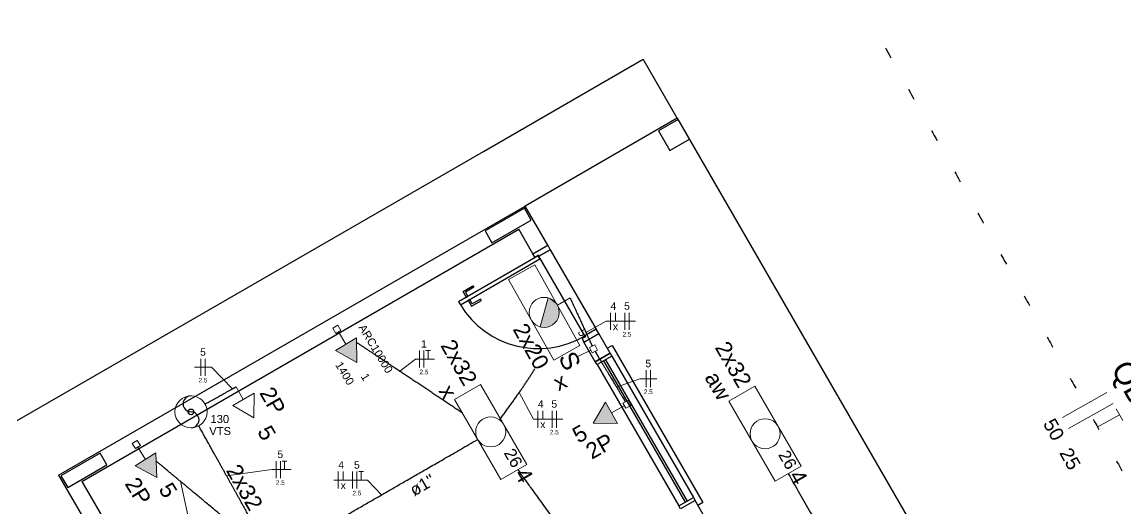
# Model space of a CAD drawing. Extents: x 210 to 779, y 61 to 241.
# Drawn here: x 352.14 to 361.87, y 196.18 to 200.48 of the extents above; entities that cross this region are included whole.
import ezdxf

# ---------------------------------------------------------------- set-up
doc = ezdxf.new("R2010")
doc.units = 0
doc.header["$LTSCALE"] = 2
doc.linetypes.add('DOT2', pattern=[3.175, 0, -3.175])
doc.layers.get('0').update_dxf_attribs({"linetype": 'CONTINUOUS'})
for name, color, linetype in [('A-JANEL', 3, 'CONTINUOUS'), ('A-PARED', 5, 'CONTINUOUS'), ('A-PARED-PISOS', 2, 'CONTINUOUS'), ('A-PAREDE', 5, 'CONTINUOUS'), ('A-PISOS', 2, 'CONTINUOUS'), ('A-PORTA', 3, 'CONTINUOUS'), ('A-SOLEIRA', 1, 'CONTINUOUS'), ('ARQ-ESQ-VISTA1', 2, 'CONTINUOUS')]:
    doc.layers.add(name, color=color, linetype=linetype)
for name, color, linetype, lineweight in [('EL-Condutos', 4, 'CONTINUOUS', 30), ('EL-Fios', 9, 'CONTINUOUS', 20), ('EL-Pontos', 9, 'CONTINUOUS', 20), ('EL-Textos condutos', 7, 'CONTINUOUS', 20), ('EL-Textos fios', 7, 'CONTINUOUS', 20), ('EL-Textos pontos', 5, 'CONTINUOUS', 20), ('P-SIMBOL', 5, 'CONTINUOUS', 20)]:
    doc.layers.add(name, color=color, linetype=linetype, lineweight=lineweight)
doc.styles.add('Arial', font='arial.ttf')

msp = doc.modelspace()

# ---------------------------------------------------------------- hatches: boundary and pattern name
at = {"layer": 'P-SIMBOL', "linetype": 'Continuous'}
for points in [[(356.7777704266922, 198.0423600361877), (356.7058704266922, 197.7873100361877), (356.8574204266921, 197.9796100361877)], [(356.7777704266922, 198.0423600361877), (356.7839204266921, 198.0403100361877), (356.7890204266922, 198.0385100361877), (356.7955204266922, 198.0354100361877), (356.8025704266921, 198.0318100361877), (356.8057204266921, 198.0307100361877), (356.8081704266922, 198.0294100361877), (356.8104204266922, 198.0281600361877), (356.8129204266921, 198.0260600361877), (356.8204204266922, 198.0206100361877), (356.8233204266922, 198.0182100361877), (356.8296704266921, 198.0136600361877), (356.8339204266921, 198.0099100361877), (356.8366704266922, 198.0060100361877), (356.8429204266921, 197.9993100361877), (356.8455704266922, 197.9963600361877), (356.8481204266922, 197.9931600361877), (356.8574204266921, 197.9796100361877)], [(356.7058704266922, 197.7873100361877), (356.7209204266921, 197.7847600361877), (356.7266204266922, 197.7830100361877), (356.7330204266922, 197.7829600361877), (356.7464204266922, 197.7830100361877), (356.7515704266922, 197.7829100361877), (356.7552704266922, 197.7831100361877), (356.7590704266921, 197.7839600361877), (356.7631204266921, 197.7847100361877), (356.7709704266921, 197.7863600361877), (356.7746204266922, 197.7873600361877), (356.7803204266921, 197.7886100361877), (356.7868204266921, 197.7907600361877), (356.7933704266921, 197.7938100361878), (356.7981204266922, 197.7956100361877), (356.8028704266922, 197.7974100361877), (356.8079704266921, 197.8004600361877), (356.8146704266921, 197.8048600361877), (356.8172204266922, 197.8069600361877), (356.8223204266922, 197.8104100361877), (356.8251204266923, 197.8126600361877), (356.8269704266921, 197.8143100361877), (356.8300204266922, 197.8168600361877), (356.8320704266922, 197.8188600361877), (356.8341704266921, 197.8215600361877), (356.8362204266922, 197.8239600361877), (356.8387704266921, 197.8262600361877), (356.8401704266922, 197.8283100361877), (356.8415204266922, 197.8286600361877), (356.8440204266922, 197.8313100361877), (356.8467204266922, 197.8341100361878), (356.8477204266921, 197.8357600361877), (356.8494204266922, 197.8373100361877), (356.8507204266922, 197.8399600361877), (356.8516204266922, 197.8413600361878), (356.8532704266921, 197.8437600361877), (356.8545204266921, 197.8470100361877), (356.8571704266922, 197.8510600361877), (356.8584704266922, 197.8537100361877), (356.8597204266922, 197.8556600361877), (356.8612204266922, 197.8586600361877), (356.8627204266921, 197.8605600361877), (356.8632704266921, 197.8634100361877), (356.8644704266922, 197.8662100361877), (356.8655204266921, 197.8695600361877), (356.8667704266921, 197.8738600361877), (356.8683204266921, 197.8779600361877), (356.8688704266922, 197.8803600361877), (356.8701204266921, 197.8834600361877), (356.8713204266923, 197.8885600361877), (356.8711704266922, 197.8919100361877), (356.8720704266922, 197.8956100361877), (356.8719704266922, 197.8987600361877), (356.8722204266923, 197.9006100361877), (356.8725204266922, 197.9050100361877), (356.8734704266922, 197.9079100361877), (356.8732204266922, 197.9132600361877), (356.8735704266921, 197.9160600361877), (356.8732704266921, 197.9192600361878), (356.8733204266922, 197.9218600361877), (356.8732204266922, 197.9235100361877), (356.8727204266921, 197.9255600361877), (356.8732204266922, 197.9273600361877), (356.8717704266923, 197.9337600361877), (356.8715204266922, 197.9372600361877), (356.8714704266921, 197.9395600361877), (356.8709704266922, 197.9412100361877), (356.8712704266921, 197.9426600361877), (356.8700704266922, 197.9447600361877), (356.8699204266921, 197.9461600361877), (356.8691204266921, 197.9476100361877), (356.8683204266921, 197.9501600361877), (356.8674204266921, 197.9537100361877), (356.8661704266922, 197.9570600361877), (356.8654704266922, 197.9594100361877), (356.8648204266922, 197.9624600361877), (356.8574204266921, 197.9796100361877)], [(354.9002204266922, 197.5767100361877), (355.0899704266922, 197.4724100361877), (355.0853704266922, 197.6889100361877)], [(357.2831204266921, 197.1226100361878), (357.1726704266922, 196.9364100361877), (357.3891704266922, 196.9339100361877)], [(353.1331704266921, 196.5601100361878), (353.3237704266922, 196.4574600361877), (353.3173704266922, 196.6738600361877)]]:
    msp.add_hatch(color=256, dxfattribs=at).paths.add_polyline_path(points)

# ---------------------------------------------------------------- linework, layer by layer
for centre, start, end in [((353.6264204266921, 197.1071600361877), 89.98080000000117, 270), ((353.6264204266921, 196.9661600361877), 269.9809999999999, 90.00020000000058)]:
    msp.add_arc(centre, 0.070625, start, end)
at = {"layer": 'A-JANEL', "color": 251}
for p, q in [((358.0721956789532, 196.255125223656), (357.9422918683857, 196.1801252236559)), ((358.072195678954, 196.2551252236564), (357.9422918683864, 196.1801252236564))]:
    msp.add_line(p, q, dxfattribs=at)
at = {"layer": 'A-PARED', "color": 251}
for p, q in [((352.4585750109767, 196.4782014350068), (356.5721956789513, 198.8532014350075)), ((356.7721956789521, 198.5067912734942), (356.572195678952, 198.853201435008)), ((352.6634788215443, 196.4232976244392), (356.5172918683844, 198.6482976244403)), ((356.6422918683844, 198.4317912734942), (356.5172918683844, 198.6482976244403)), ((356.6422918683844, 198.4317912734942), (356.7721956789521, 198.5067912734942)), ((356.6422918683844, 198.4317912734941), (356.7721956789521, 198.5067912734942)), ((357.0922918683847, 197.6523684100883), (357.2221956789523, 197.7273684100883)), ((357.0922918683846, 197.6523684100883), (357.2221956789523, 197.7273684100883)), ((357.3221956789533, 197.5541633293327), (357.2221956789523, 197.7273684100883)), ((357.1922919002303, 197.4791633477181), (357.0922918683847, 197.6523684100883)), ((357.1922918683845, 197.4791633293319), (357.3221956789521, 197.554163329332)), ((352.4585750109767, 196.4782014350068), (352.7335750109759, 196.0018874629249)), ((352.6634788215443, 196.4232976244392), (352.8634788215434, 196.0768874629248)), ((358.4471956789521, 195.6056061708164), (358.0721956789528, 196.2551252236557))]:
    msp.add_line(p, q, dxfattribs=at)
msp.add_lwpolyline([(357.7488299740608, 199.5152110539514), (357.8488299740608, 199.3420059731945), (358.0220350548177, 199.4420059731946), (357.9220350548177, 199.6152110539514)], close=True, dxfattribs=at)
at = {"layer": 'A-PARED-PISOS', "color": 251}
for q in [(356.5721956789513, 198.8532014350075), (361.052035054819, 194.1938920262619)]:
    msp.add_line((357.9145350548176, 199.6282014350083), q, dxfattribs=at)
at = {"layer": 'A-PAREDE', "color": 251}
for p, q in [((357.3221956789533, 197.5541633293327), (357.1922918683858, 197.4791633293326)), ((357.3221956789527, 197.5541633293323), (357.1922918683852, 197.4791633293323)), ((358.072195678954, 196.2551252236564), (357.9422918683866, 196.1801252236564)), ((358.0721956789539, 196.2551252236564), (357.9422918683864, 196.1801252236564))]:
    msp.add_line(p, q, dxfattribs=at)
msp.add_lwpolyline([(352.4790653920328, 196.4727110539493), (352.5390653920327, 196.3687880054952), (352.8854755535465, 196.5687880054953), (352.8254755535464, 196.6727110539495)], close=True, dxfattribs=at)
at = {"layer": 'A-PISOS', "color": 251}
for p, q in [((356.2072437736672, 199.3353166772781), (357.6145350548175, 200.1478166772789)), ((357.9145350548176, 199.6282014350083), (357.6145350548175, 200.1478166772789)), ((351.6389604799933, 196.6978170879392), (356.2072437736672, 199.3353166772781))]:
    msp.add_line(p, q, dxfattribs=at)
at = {"layer": 'A-PORTA', "color": 251}
msp.add_line((356.7946956789522, 198.467820130324), (356.6951027575169, 198.4103201303239), dxfattribs=at)
for points in [[(356.6901027575169, 198.4189803843618), (356.6597918683844, 198.4014803843618), (356.6422918683844, 198.4317912734941), (356.7721956789521, 198.5067912734942), (356.7946956789522, 198.467820130324), (356.6951027575169, 198.4103201303239)], [(356.6882726304977, 198.4121502573427), (355.9867920534323, 198.0071502573427), (356.0017920534324, 197.9811694952292), (356.7032726304976, 198.3861694952294)], [(356.046564466792, 198.0936214005127), (356.069064466792, 198.0546502573424), (356.0560740857353, 198.0471502573424), (356.0260740857353, 198.0991117815695), (356.1126766261137, 198.1491117815695), (356.1201766261137, 198.1361214005128)], [(356.1065644667922, 197.9896983520586), (356.084064466792, 198.0286694952289), (356.0710740857354, 198.0211694952288), (356.1010740857354, 197.9692079710018), (356.1876766261138, 198.0192079710018), (356.1801766261138, 198.0321983520586)], [(357.1051027575172, 197.7001792992207), (357.0747918683848, 197.6826792992208), (357.0922918683847, 197.6523684100883), (357.2221956789524, 197.7273684100884), (357.1996956789524, 197.7663395532586), (357.1001027575171, 197.7088395532587)]]:
    msp.add_lwpolyline(points, close=True, dxfattribs=at)
msp.add_arc((356.688318237013, 198.3990231298213, 0.01999853387215667), 0.8036913964225638, 211.3267521911529, 300.8215878056288, dxfattribs=at)
at = {"layer": 'A-SOLEIRA', "color": 251}
for points in [[(356.2202951363807, 198.6327110539506), (356.2802951363808, 198.5287880054965), (356.6267052978945, 198.7287880054967), (356.5667052978945, 198.8327110539507)], [(356.695102757517, 198.410320130324), (356.7946956789522, 198.467820130324), (357.1996956789524, 197.7663395532586), (357.1001027575171, 197.7088395532587)]]:
    msp.add_lwpolyline(points, close=True, dxfattribs=at)
at = {"layer": 'ARQ-ESQ-VISTA1', "color": 251}
for p, q in [((357.3371932691806, 197.5281811759361), (358.057195678954, 196.28110598577)), ((357.2072894904577, 197.4531811943215), (357.9272919002311, 196.2061060041554)), ((357.263624879697, 197.4857064464638), (357.9836471089632, 196.2386426990872)), ((357.2809453877728, 197.4957064464639), (358.0009676170389, 196.2486426990873))]:
    msp.add_line(p, q, dxfattribs=at)
for points in [[(357.3221956789533, 197.5541633293327), (357.3371956789533, 197.528182567219), (357.2072919002304, 197.4531825856045), (357.1922919002303, 197.4791633477181)], [(358.057195678954, 196.28110598577), (358.072195678954, 196.2551252236564), (357.9422919002311, 196.1801252420419), (357.9272919002311, 196.2061060041554)]]:
    msp.add_lwpolyline(points, close=True, dxfattribs=at)
msp.add_lwpolyline([(357.2971956789529, 197.5974645995217), (357.3404944054935, 197.6224631309455), (358.1404970830197, 196.2368240307608), (358.0971956789527, 196.2118239534663)], dxfattribs=at)
at = {"layer": 'EL-Condutos', "linetype": 'Continuous'}
msp.add_circle((353.6264204266921, 197.0366600361877), 0.025, dxfattribs=at)
at = {"layer": 'EL-Condutos', "linetype": 'DOT2', "ltscale": 0.05}
msp.add_spline([(358.7307363275826, 202.0694974211335), (359.0208737620557, 201.5509249964896), (359.292524796222, 201.0653939003215), (359.5470218796378, 200.6105225704294), (359.7856974618593, 200.1839294446129), (360.0098839924426, 199.783232960672), (360.2209139209442, 199.4060515564064), (360.4201196969202, 199.0500036696159), (360.6088337699269, 198.7127077381004), (360.7883885895205, 198.3917821996598), (360.9601166052573, 198.0848454920938), (361.1253502666935, 197.7895160532023), (361.2854220233856, 197.5034123207851), (361.4416643248895, 197.224152732642), (361.5954096207616, 196.9493557265729), (361.7479903605582, 196.6766397403777), (361.9007389938355, 196.403623211856), (362.0549879701497, 196.1279245788078), (362.2120697390571, 195.8471622790329), (362.373316750114, 195.558954750331), (362.5400614528767, 195.2609204305022), (362.7136362969012, 194.9506777573461), (362.895373731744, 194.6258451686626), (363.0866062069613, 194.2840411022515), (363.2886661721092, 193.9228839959127), (363.5028860767442, 193.539992287446), (363.7305983704223, 193.1329844146512), (363.9731355027, 192.6994788153281), (364.2318299231333, 192.2370939272766), (364.5080140812787, 191.7434481882966), (364.8030204266921, 191.2161600361877)], degree=3, dxfattribs=at)
at = {"layer": 'EL-Condutos', "linetype": 'Continuous'}
for points in [[(356.9695704266921, 198.0424100361877), (356.9821524942503, 198.0149779365797), (356.9942122912513, 197.9886844839257), (357.005760888575, 197.963505542416), (357.0168093571011, 197.939416976241), (357.0273687677096, 197.916394649591), (357.0374501912802, 197.8944144266561), (357.0470646986928, 197.8734521716266), (357.0562233608272, 197.853483748693), (357.0649372485633, 197.8344850220454), (357.0732174327808, 197.8164318558741), (357.0810749843596, 197.7993001143694), (357.0885209741797, 197.7830656617216), (357.0955664731206, 197.767704362121), (357.1022225520622, 197.7531920797577), (357.1085002818845, 197.7395046788223), (357.1144107334673, 197.7266180235048), (357.1199649776903, 197.7145079779957), (357.1251740854334, 197.7031504064851), (357.1300491275764, 197.6925211731633), (357.1346011749991, 197.6825961422208), (357.1388412985815, 197.6733511778476), (357.1427805692034, 197.6647621442341), (357.1464300577444, 197.6568049055706), (357.1498008350844, 197.6494553260474), (357.1529039721034, 197.6426892698547), (357.1557505396811, 197.6364826011828), (357.1583516086974, 197.6308111842221), (357.160718250032, 197.6256508831627), (357.1628615345649, 197.620977562195), (357.1647925331757, 197.6167670855093)], [(356.0203374268713, 197.0260309021384), (355.9822316419604, 197.0514524605425), (355.9443531787384, 197.0767223746925), (355.9067290485135, 197.1018226240934), (355.8693862625934, 197.1267351882506), (355.8323518322863, 197.1514420466695), (355.7956527689001, 197.1759251788552), (355.7593160837431, 197.2001665643131), (355.7233687881229, 197.2241481825484), (355.6878378933478, 197.2478520130664), (355.6527504107257, 197.2712600353724), (355.6181333515648, 197.2943542289716), (355.5840137271728, 197.3171165733694), (355.5504185488579, 197.3395290480709), (355.5173748279282, 197.3615736325816), (355.4849095756914, 197.3832323064067), (355.4530498034559, 197.4044870490514), (355.4218225225296, 197.425319840021), (355.3912547442204, 197.4457126588208), (355.3613734798363, 197.4656474849561), (355.3322057406855, 197.4851062979322), (355.3037785380758, 197.5040710772543), (355.2761188833155, 197.5225238024277), (355.2492537877123, 197.5404464529578), (355.2232102625743, 197.5578210083496), (355.1980153192097, 197.5746294481087), (355.1736959689264, 197.5908537517401), (355.1502792230323, 197.6064758987493), (355.1277920928356, 197.6214778686414), (355.1062615896442, 197.6358416409219), (355.0857147247661, 197.6495491950958)], [(357.1895883814217, 197.5698879104535), (357.2075096221234, 197.5402036156114), (357.2246410684148, 197.5118275867951), (357.2410008123537, 197.4847298505019), (357.2566069459978, 197.4588804332289), (357.2714775614046, 197.4342493614734), (357.2856307506321, 197.4108066617328), (357.299084605738, 197.3885223605041), (357.3118572187799, 197.3673664842848), (357.3239666818157, 197.347309059572), (357.335431086903, 197.3283201128629), (357.3462685260995, 197.310369670655), (357.356497091463, 197.2934277594453), (357.3661348750512, 197.2774644057311), (357.3751999689217, 197.2624496360098), (357.3837104651326, 197.2483534767785), (357.3916844557411, 197.2351459545345), (357.3991400328053, 197.2227970957751), (357.406095288383, 197.2112769269975), (357.4125683145315, 197.2005554746989), (357.418577203309, 197.1906027653767), (357.424140046773, 197.181388825528), (357.4292749369812, 197.1728836816501), (357.4339999659912, 197.1650573602403), (357.4383332258611, 197.1578798877958), (357.4422928086483, 197.1513212908139), (357.4458968064106, 197.1453515957918), (357.4491633112059, 197.1399408292268), (357.4521104150916, 197.1350590176161), (357.4547562101258, 197.130676187457), (357.4571187883661, 197.1267623652467)], [(356.3542456567301, 196.975481190011), (356.3675021392884, 196.9936247960711), (356.3804656459372, 197.0113864244737), (356.3931442600666, 197.0287811798237), (356.4055460650668, 197.0458241667258), (356.4176791443278, 197.0625304897847), (356.4295515812398, 197.0789152536053), (356.4411714591928, 197.0949935627922), (356.4525468615769, 197.1107805219504), (356.4636858717824, 197.1262912356844), (356.4745965731993, 197.1415408085992), (356.4852870492176, 197.1565443452995), (356.4957653832275, 197.17131695039), (356.5060396586192, 197.1858737284755), (356.5161179587826, 197.2002297841608), (356.5260083671079, 197.2144002220506), (356.5357189669854, 197.2284001467497), (356.545257841805, 197.242244662863), (356.5546330749567, 197.2559488749951), (356.5638527498307, 197.2695278877509), (356.5729249498173, 197.2829968057351), (356.5818577583065, 197.2963707335524), (356.5906592586883, 197.3096647758076), (356.5993375343529, 197.3228940371056), (356.6079006686904, 197.336073622051), (356.6163567450909, 197.3492186352487), (356.6247138469445, 197.3623441813034), (356.6329800576414, 197.3754653648199), (356.6411634605714, 197.3885972904029), (356.6492721391251, 197.4017550626573), (356.6573141766922, 197.4149537861877)], [(353.7501476931467, 197.1054302084002), (353.776685387861, 197.1201804076725), (353.8014545805148, 197.1339476369436), (353.8245162539375, 197.1467657917306), (353.845931390959, 197.1586687675509), (353.8657609744089, 197.1696904599218), (353.8840659871169, 197.1798647643605), (353.9009074119126, 197.1892255763844), (353.9163462316258, 197.1978067915106), (353.930443429086, 197.2056423052566), (353.9432599871232, 197.2127660131395), (353.9548568885667, 197.2192118106768), (353.9652951162464, 197.2250135933856), (353.9746356529919, 197.2302052567833), (353.9829394816328, 197.2348206963871), (353.9902675849991, 197.2388938077143), (353.99668094592, 197.2424584862822), (354.0022405472256, 197.2455486276081), (354.0070073717453, 197.2481981272093), (354.0110424023088, 197.2504408806031), (354.014406621746, 197.2523107833067), (354.0171610128865, 197.2538417308375), (354.0193665585597, 197.2550676187126), (354.0210842415956, 197.2560223424495), (354.0223750448238, 197.2567397975654), (354.0232999510739, 197.2572538795776), (354.0239199431757, 197.2575984840034), (354.0242960039586, 197.2578075063599), (354.0244891162525, 197.2579148421647), (354.0245602628872, 197.2579543869348), (354.0245704266921, 197.2579600361877)], [(354.1446363792455, 196.1041835512819), (354.1286449906646, 196.1329570951038), (354.1132388158641, 196.1606777041125), (354.0983624577431, 196.187445058297), (354.0839605192012, 196.2133588376462), (354.0699776031378, 196.238518722149), (354.0563583124518, 196.2630243917944), (354.0430472500428, 196.2869755265712), (354.0299890188102, 196.3104718064685), (354.017128221653, 196.3336129114751), (354.0044094614708, 196.3564985215799), (353.9917773411627, 196.3792283167718), (353.9791764636282, 196.4019019770398), (353.9665514317664, 196.4246191823729), (353.9538468484768, 196.4474796127598), (353.9410073166586, 196.4705829481896), (353.9279774392112, 196.4940288686512), (353.9147018190339, 196.5179170541334), (353.9011250590258, 196.5423471846253), (353.8871917620866, 196.5674189401156), (353.8728465311152, 196.5932320005935), (353.8580339690112, 196.6198860460476), (353.8426986786739, 196.6474807564671), (353.8267852630025, 196.6761158118408), (353.8102383248963, 196.7058908921576), (353.7930024672547, 196.7369056774065), (353.7750222929769, 196.7692598475763), (353.7562424049623, 196.803053082656), (353.7366074061102, 196.8383850626346), (353.71606189932, 196.8753554675009), (353.6945504874909, 196.9140639772438)], [(354.4569769784752, 195.8132592552146), (354.535989017878, 195.8588759393259), (354.6103674647931, 195.9018174814614), (354.6804433001397, 195.9422749732185), (354.7465475048376, 195.9804395061943), (354.8090110598064, 196.0165021719862), (354.8681649459655, 196.0506540621915), (354.9243401442345, 196.0830862684073), (354.977867635533, 196.113989882231), (355.0290784007806, 196.1435559952598), (355.0783034208969, 196.1719756990911), (355.1258736768012, 196.199440085322), (355.1721201494134, 196.2261402455498), (355.2173738196529, 196.2522672713719), (355.2619656684393, 196.2780122543855), (355.3062266766922, 196.3035662861877), (355.350487825331, 196.329120458376), (355.3950800952754, 196.3548658625476), (355.440334467445, 196.3809935902998), (355.4865819227592, 196.4076947332297), (355.5341534421378, 196.4351603829348), (355.5833800065003, 196.4635816310121), (355.6345925967661, 196.4931495690592), (355.6881221938548, 196.5240552886731), (355.744299778686, 196.5564898814512), (355.8034563321795, 196.5906444389907), (355.8659228352545, 196.626710052889), (355.9320302688308, 196.6648778147432), (356.0021096138279, 196.7053388161506), (356.0764918511653, 196.7482841487085), (356.1555079617625, 196.7939049040142)], [(354.0471928259109, 195.9943501164755), (353.9836414683747, 196.0474171086813), (353.9255377134992, 196.0959352052295), (353.8725881849307, 196.1401493805912), (353.8244995063154, 196.1803046092374), (353.7809783012996, 196.2166458656396), (353.7417311935295, 196.2494181242688), (353.7064648066515, 196.2788663595962), (353.6748857643119, 196.305235546093), (353.6467006901569, 196.3287706582304), (353.6216162078327, 196.3497166704796), (353.5993389409858, 196.3683185573118), (353.5795755132623, 196.3848212931981), (353.5620325483084, 196.3994698526098), (353.5464166697706, 196.412509210018), (353.5324345012951, 196.424184339894), (353.5197926665281, 196.4347402167089), (353.508197789116, 196.4444218149339), (353.4973564927051, 196.4534741090402), (353.4869754009414, 196.462142073499), (353.4767611374715, 196.4706706827815), (353.4664203259415, 196.4793049113588), (353.4556595899977, 196.4882897337022), (353.4441855532865, 196.4978701242828), (353.431704839454, 196.5082910575719), (353.4179240721465, 196.5197975080405), (353.4025498750105, 196.53263445016), (353.3852888716921, 196.5470468584015), (353.3658476858376, 196.5632797072361), (353.3439329410932, 196.5815779711352), (353.3192512611053, 196.6021866245698)], [(356.5075630907446, 196.5281197381871), (356.5658207870991, 196.4469383104623), (356.6209574975746, 196.3701059910539), (356.6732180458655, 196.2972816306556), (356.7228472556661, 196.2281240799608), (356.7700899506711, 196.1622921896632), (356.8151909545746, 196.0994448104563), (356.8583950910712, 196.0392407930337), (356.8999471838553, 195.981338988089), (356.9400920566212, 195.9253982463157), (356.9790745330635, 195.8710774184075), (357.0171394368764, 195.8180353550578), (357.0545315917544, 195.7659309069603), (357.091495821392, 195.7144229248085), (357.1282769494836, 195.663170259296), (357.1651197997235, 195.6118317611163), (357.2022691958063, 195.5600662809631), (357.2399699614261, 195.50753266953), (357.2784669202777, 195.4538897775103), (357.3180048960552, 195.3987964555979), (357.3588287124531, 195.3419115544862), (357.401183193166, 195.2828939248687), (357.4453131618881, 195.2214024174392), (357.4914634423139, 195.157095882891), (357.5398788581379, 195.0896331719179), (357.5908042330542, 195.0186731352133), (357.6444843907576, 194.9438746234709), (357.7011641549424, 194.8648964873842), (357.7610883493028, 194.7813975776469), (357.8245017975333, 194.6930367449524), (357.8916493233286, 194.5994728399943)], [(358.8939257338219, 196.4896151954892), (358.9939774722025, 196.3163135602983), (359.0883708738564, 196.1528129090899), (359.1775101150992, 195.9984131809857), (359.2617993722459, 195.8524143151074), (359.341642821612, 195.714116250577), (359.4174446395126, 195.582818926516), (359.4896090022631, 195.4578222820463), (359.5585400861786, 195.3384262562897), (359.6246420675744, 195.2239307883679), (359.6883191227661, 195.1136358174028), (359.7499754280684, 195.0068412825159), (359.810015159797, 194.9028471228292), (359.8688424942669, 194.8009532774645), (359.9268616077935, 194.7004596855434), (359.9844766766922, 194.6006662861877), (360.042091877278, 194.5008730185193), (360.1001113858663, 194.4003798216599), (360.1589393787723, 194.2984866347312), (360.2189800323114, 194.194493396855), (360.2806375227988, 194.0877000471531), (360.3443160265496, 193.9774065247473), (360.4104197198793, 193.8629127687593), (360.4793527791031, 193.743518718311), (360.5515193805362, 193.618524312524), (360.627323700494, 193.4872294905201), (360.7071699152916, 193.3489341914212), (360.7914622012444, 193.202938354349), (360.8806047346675, 193.0485419184251), (360.9750016918764, 192.8850448227716), (361.0750572491861, 192.71174700651)]]:
    msp.add_spline(points, degree=3, dxfattribs=at)
at = {"layer": 'EL-Fios'}
for p, q in [((357.3253204266922, 197.7607100361877), (357.3253204266922, 197.9107100361877)), ((357.3701704266922, 197.8357100361877), (357.3701704266922, 197.9107100361877)), ((357.4525704266922, 197.7607100361877), (357.4525704266922, 197.9107100361877)), ((357.4900704266921, 197.7607100361877), (357.4900704266921, 197.9107100361877)), ((355.6425204266922, 197.4276600361877), (355.6425204266922, 197.5776600361877)), ((355.6800204266922, 197.4276600361877), (355.6800204266922, 197.5776600361877)), ((355.6975204266922, 197.5776600361877), (355.7375204266922, 197.5776600361877)), ((355.7175204266922, 197.5026600361877), (355.7175204266922, 197.5776600361877)), ((353.7135204266922, 197.3553100361877), (353.7135204266922, 197.5053100361878)), ((353.7510204266922, 197.3553100361877), (353.7510204266922, 197.5053100361878)), ((357.6402704266922, 197.2536600361877), (357.6402704266922, 197.4036600361877)), ((357.6777704266922, 197.2536600361877), (357.6777704266922, 197.4036600361877)), ((361.3114564641014, 196.9880083267016), (361.7041564641013, 197.2077583267017)), ((356.6843204266921, 196.8969100361877), (356.6843204266921, 197.0469100361877)), ((356.7291704266921, 196.9719100361877), (356.7291704266921, 197.0469100361877)), ((356.8115704266921, 196.8969100361877), (356.8115704266921, 197.0469100361877)), ((356.8490704266922, 196.8969100361877), (356.8490704266922, 197.0469100361877)), ((361.3663564641015, 196.8899083267016), (361.7590564641014, 197.1096583267016)), ((361.7847064641014, 197.0637583267016), (361.8432064641015, 196.9590583267017)), ((361.6176064641013, 196.9016083267015), (361.8139564641015, 197.0114083267016)), ((354.3767704266921, 196.4523600361877), (354.3767704266921, 196.6023600361877)), ((354.4142704266922, 196.4523600361877), (354.4142704266922, 196.6023600361877)), ((354.4317704266922, 196.6023600361877), (354.4717704266922, 196.6023600361877)), ((354.4517704266922, 196.5273600361877), (354.4517704266922, 196.6023600361877)), ((354.9244204266921, 196.3591100361877), (354.9244204266921, 196.5091100361877)), ((354.9693204266922, 196.4341100361877), (354.9693204266922, 196.5091100361877)), ((355.0516704266921, 196.3591100361877), (355.0516704266921, 196.5091100361877)), ((355.0891704266922, 196.3591100361877), (355.0891704266922, 196.5091100361877)), ((355.1066704266922, 196.5091100361877), (355.1466704266921, 196.5091100361877)), ((355.1266704266922, 196.4341100361877), (355.1266704266922, 196.5091100361877))]:
    msp.add_line(p, q, dxfattribs=at)
at = {"layer": 'EL-Pontos', "linetype": 'Continuous'}
msp.add_circle((353.6264204266921, 197.0366600361877), 0.025, dxfattribs=at)
at = {"layer": 'EL-Textos fios'}
for p, q in [((357.1099704266921, 197.7363100361877), (357.2874204266922, 197.8357100361877)), ((357.2874204266922, 197.8357100361877), (357.5456204266922, 197.8357100361877)), ((355.4680204266922, 197.3944600361877), (355.6050204266922, 197.5026600361877)), ((355.6050204266922, 197.5026600361877), (355.7750204266921, 197.5026600361877)), ((353.8065704266922, 197.4303100361877), (353.6579204266922, 197.4303100361877)), ((353.9921704266922, 197.2399600361877), (353.8065704266922, 197.4303100361877)), ((357.3795704266921, 197.2552100361877), (357.5847204266921, 197.3286600361877)), ((357.5847204266921, 197.3286600361877), (357.7333704266922, 197.3286600361877)), ((356.5205204266921, 197.2065100361877), (356.6464204266921, 196.9719100361877)), ((356.6464204266921, 196.9719100361877), (356.9046204266922, 196.9719100361877)), ((353.9394704266922, 196.4733600361877), (354.3392704266922, 196.5273600361877)), ((354.3392704266922, 196.5273600361877), (354.5092704266922, 196.5273600361877)), ((353.5330204266921, 196.4237100361877), (353.6259204266922, 196.0013100361877)), ((355.1841704266922, 196.4341100361877), (354.8865704266922, 196.4341100361877)), ((355.3062204266922, 196.3036100361877), (355.1841704266922, 196.4341100361877))]:
    msp.add_line(p, q, dxfattribs=at)
at = {"layer": 'P-SIMBOL'}
for p, q in [((356.6580204266921, 198.3355600361877), (356.4268204266922, 198.2060600361877)), ((356.6580204266921, 198.3355600361877), (357.0568204266922, 197.6236100361877)), ((356.4268204266922, 198.2060600361877), (356.8256704266922, 197.4941100361877)), ((356.7777704266922, 198.0423600361877), (356.7058704266922, 197.7873100361877)), ((356.9695704266921, 198.0424100361877), (356.8574204266921, 197.9796100361877)), ((354.8763204266921, 197.7738600361877), (354.9216704266922, 197.8013600361877)), ((354.9037704266922, 197.7285100361877), (354.8763204266921, 197.7738600361877)), ((354.9491204266922, 197.7560100361877), (354.9037704266922, 197.7285100361877)), ((354.9216704266922, 197.8013600361877), (354.9491204266922, 197.7560100361877)), ((354.9927704266921, 197.6328100361877), (354.9264704266922, 197.7422600361877)), ((354.9002204266922, 197.5767100361877), (355.0853704266922, 197.6889100361877)), ((355.0853704266922, 197.6889100361877), (355.0899704266922, 197.4724100361877)), ((357.1404204266922, 197.6047600361877), (357.1880204266921, 197.6280600361877)), ((357.1880204266921, 197.6280600361877), (357.2113704266922, 197.5804600361877)), ((355.0899704266922, 197.4724100361877), (354.9002204266922, 197.5767100361877)), ((357.0568204266922, 197.6236100361877), (356.8256704266922, 197.4941100361877)), ((357.0366704266922, 197.5244100361877), (357.1520704266921, 197.5809100361877)), ((357.1637204266922, 197.5571100361877), (357.1404204266922, 197.6047600361877)), ((357.2113704266922, 197.5804600361877), (357.1637204266922, 197.5571100361877)), ((354.0878704266921, 197.1467100361877), (354.0245704266921, 197.2579600361877)), ((355.9508204266922, 197.1468600361877), (356.1803204266922, 197.2793600361877)), ((356.5883204266921, 196.5726600361877), (356.1803204266922, 197.2793600361877)), ((358.3709204266921, 197.1304600361877), (358.6003704266922, 197.2629600361877)), ((359.0084204266922, 196.5563100361877), (358.6003704266922, 197.2629600361877)), ((353.9938204266922, 197.0931600361877), (354.1819704266921, 197.2002600361877)), ((354.1819704266921, 197.2002600361877), (354.1806204266921, 196.9837600361877)), ((356.3588204266922, 196.4401600361877), (355.9508204266922, 197.1468600361877)), ((357.4347704266921, 197.1140600361877), (357.4810204266922, 197.1400600361877)), ((357.4810204266922, 197.1400600361877), (357.5069704266922, 197.0938100361877)), ((354.1806204266921, 196.9837600361877), (353.9938204266922, 197.0931600361877)), ((357.1726704266922, 196.9364100361877), (357.2831204266921, 197.1226100361878)), ((357.2831204266921, 197.1226100361878), (357.3891704266922, 196.9339100361877)), ((357.3361704266921, 197.0282600361877), (357.4477704266922, 197.0909600361877)), ((357.4607204266921, 197.0678600361877), (357.4347704266921, 197.1140600361877)), ((357.5069704266922, 197.0938100361877), (357.4607204266921, 197.0678600361877)), ((358.7789204266921, 196.4238100361877), (358.3709204266921, 197.1304600361877)), ((357.3891704266922, 196.9339100361877), (357.1726704266922, 196.9364100361877)), ((353.1076204266922, 196.7571100361877), (353.1527204266921, 196.7849600361877)), ((353.1354704266922, 196.7119600361877), (353.1076204266922, 196.7571100361877)), ((353.1527204266921, 196.7849600361877), (353.1805704266922, 196.7398600361877)), ((353.1331704266921, 196.5601100361878), (353.3173704266922, 196.6738600361877)), ((353.1805704266922, 196.7398600361877), (353.1354704266922, 196.7119600361877)), ((353.2252704266922, 196.6170100361877), (353.1580204266921, 196.7259100361877)), ((353.3173704266922, 196.6738600361877), (353.3237704266922, 196.4574600361877)), ((353.3237704266922, 196.4574600361877), (353.1331704266921, 196.5601100361878)), ((356.3588204266922, 196.4401600361877), (356.5883204266921, 196.5726600361877)), ((358.7789204266921, 196.4238100361877), (359.0084204266922, 196.5563100361877))]:
    msp.add_line(p, q, dxfattribs=at)
for centre, radius in [((356.7418204266922, 197.9148100361877), 0.1325), ((353.6264204266921, 197.0366600361877), 0.14125), ((356.2695704266922, 196.8597600361877), 0.1325), ((358.6896704266921, 196.8434100361877), 0.1325)]:
    msp.add_circle(centre, radius, dxfattribs=at)

# ---------------------------------------------------------------- texts
at = {"layer": 'EL-Textos condutos', "insert": (355.6930968738699, 196.3432249954767), "char_height": 0.1059, "width": 0.38124, "attachment_point": 8, "rotation": 30.0000701530499, "line_spacing_factor": 0.7979999999999999, "style": 'Arial'}
msp.add_mtext('ø1"', dxfattribs=at)
at = {"layer": 'EL-Textos fios', "attachment_point": 8, "line_spacing_factor": 0.7979999999999999, "style": 'Arial'}
for s, insert, char_height, width in [('4', (357.3515704266921, 197.9370106861877), 0.065305, 0.078366), ('5', (357.4715704266922, 197.9370106861877), 0.065305, 0.078366), ('x', (357.3700704266922, 197.7575106861877), 0.065305, 0.078366), ('2.5', (357.4715704266922, 197.7003563861877), 0.040595, 0.146142), ('1', (355.6800704266922, 197.6035106861877), 0.065305, 0.078366), ('5', (353.7320704266922, 197.5315106861877), 0.065305, 0.078366), ('5', (357.6590704266922, 197.4300106861877), 0.065305, 0.078366), ('2.5', (353.7320704266922, 197.2953563861877), 0.040595, 0.146142), ('2.5', (355.6800704266922, 197.3673563861877), 0.040595, 0.146142), ('5', (356.8300704266921, 197.0730106861877), 0.065305, 0.078366), ('2.5', (357.6590704266922, 197.1933563861877), 0.040595, 0.146142), ('4', (356.7105704266922, 197.0730106861877), 0.065305, 0.078366), ('x', (356.7290704266921, 196.8935106861877), 0.065305, 0.078366), ('2.5', (356.8300704266921, 196.8368563861877), 0.040595, 0.146142), ('5', (354.4140704266921, 196.6285106861878), 0.065305, 0.078366), ('4', (354.9505704266923, 196.5350106861877), 0.065305, 0.078366), ('5', (355.0890704266922, 196.5350106861877), 0.065305, 0.078366), ('2.5', (354.4140704266921, 196.3923563861877), 0.040595, 0.146142), ('x', (354.9690704266922, 196.3555106861877), 0.065305, 0.078366), ('2.5', (355.0890704266922, 196.2988563861877), 0.040595, 0.146142)]:
    msp.add_mtext(s, dxfattribs=dict(at, insert=insert, char_height=char_height, width=width))
at = {"layer": 'EL-Textos fios', "attachment_point": 8, "rotation": 299.2272085070724, "line_spacing_factor": 0.7979999999999999, "style": 'Arial'}
for s, insert, char_height, width in [('QD1', (361.8268782598975, 197.1472250116393), 0.195915, 0.705294), ('50', (361.1815294722987, 196.8502808605818), 0.121785, 0.292284), ('25', (361.325529472299, 196.5922808605818), 0.121785, 0.292284)]:
    msp.add_mtext(s, dxfattribs=dict(at, insert=insert, char_height=char_height, width=width))
at = {"layer": 'EL-Textos pontos', "line_spacing_factor": 0.7979999999999999, "style": 'Arial'}
for s, insert, char_height, width, attachment_point, rotation in [('ARC10000', (355.2247383482081, 197.574969011833), 0.0706, 0.6777599999999999, 8, 301.2096424782251), ('5', (357.0338964477078, 197.740846417249), 0.0706, 0.08471999999999999, 7, 299.25585639682896), ('2x32', (356.0344237464069, 197.2512580361877), 0.1412, 0.6777599999999999, 9, 299.9998596939002), ('2x32', (358.4544237464069, 197.2342580361878), 0.1412, 0.6777599999999999, 9, 299.9998596939002), ('1400', (354.9517686563764, 197.3578830339519), 0.0706, 0.33888, 8, 301.2096424782251), ('1', (355.1349961750642, 197.3260332029559), 0.0706, 0.08471999999999999, 8, 301.2096424782251), ('x', (356.9115761335557, 197.2393070332704), 0.1412, 0.16944, 8, 26.09249799025769), ('aw', (358.276423746407, 197.1212580361878), 0.1412, 0.33888, 9, 299.9998596939002), ('2P', (354.2855653120024, 197.1000110986297), 0.1412, 0.33888, 8, 299.6511972754692), ('x', (355.8564237464069, 197.1372580361877), 0.1412, 0.16944, 9, 299.9998596939002), ('5', (354.2315653120025, 196.8150110986298), 0.1412, 0.16944, 8, 299.6511972754692), ('5', (357.090746597701, 196.780583429032), 0.1412, 0.16944, 8, 29.329709532746843), ('2P', (357.2652465977011, 196.672583429032), 0.1412, 0.33888, 8, 29.329709532746843), ('2x32', (354.1433147901427, 196.1491522059852), 0.1412, 0.6777599999999999, 9, 299.9998596939002), ('4', (356.5294237464069, 196.3942580361877), 0.1412, 0.16944, 9, 299.9998596939002), ('4', (358.949423746407, 196.3782580361877), 0.1412, 0.16944, 9, 299.9998596939002), ('2P', (353.1007186667333, 196.3004386856121), 0.1412, 0.33888, 8, 301.690927026135), ('5', (353.3632186667334, 196.3074386856121), 0.1412, 0.16944, 8, 301.690927026135)]:
    msp.add_mtext(s, dxfattribs=dict(at, insert=insert, char_height=char_height, width=width, attachment_point=attachment_point, rotation=rotation))
at = {"layer": 'EL-Textos pontos', "char_height": 0.0706, "width": 0.25416, "attachment_point": 8, "line_spacing_factor": 0.7979999999999999, "style": 'Arial'}
for s, insert in [('130', (353.8804108032363, 196.9372027621998)), ('VTS', (353.8835322922832, 196.831006024118))]:
    msp.add_mtext(s, dxfattribs=dict(at, insert=insert))
at = {"layer": 'P-SIMBOL', "line_spacing_factor": 0.7979999999999999, "style": 'Arial'}
for s, insert, char_height, width, attachment_point, rotation in [('2x20', (356.4582224687234, 197.7662327983103), 0.1412, 0.6777599999999999, 7, 299.25585639682896), ('S', (356.9266482984102, 197.3850161159662), 0.15885, 0.19062, 9, 296.09228753110796), ('26', (356.4628354164782, 196.5319335361877), 0.1059, 0.25416, 9, 299.9998596939002), ('26', (358.8828354164782, 196.5159335361877), 0.1059, 0.25416, 9, 299.9998596939002)]:
    msp.add_mtext(s, dxfattribs=dict(at, insert=insert, char_height=char_height, width=width, attachment_point=attachment_point, rotation=rotation))

doc.saveas('drawing.dxf')
